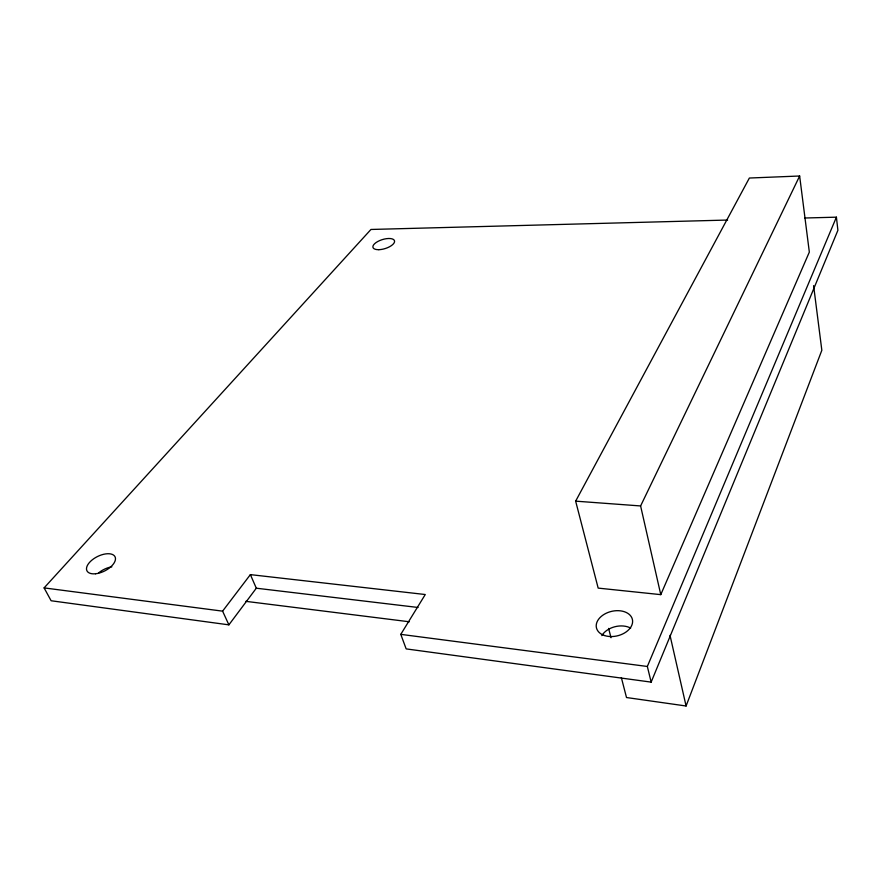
<?xml version="1.0" encoding="UTF-8"?>
<svg xmlns="http://www.w3.org/2000/svg" width="882" height="882" viewBox="0 0 882 882"><rect width="100%" height="100%" fill="white"/><g stroke="black" fill="none" stroke-linecap="round" stroke-linejoin="round"><path stroke-width="1.32" d="M621.347 677.585L626.507 697.53L686.086 705.997L821.837 350.286L813.601 285.647M727.617 220.048L370.958 229.463L44.1 587.897L222.595 611.149L250.378 574.623L425.267 594.523L400.781 634.356L406.161 648.898L651.148 682.117L837.9 230.29L836.412 217.17L804.737 218.008M651.148 682.117L647.344 666.472L836.412 217.17M660.772 594.644L809.334 252.098L799.643 176.003L749.369 178.032L575.648 501.152L598.172 588.107L660.772 594.644L640.608 505.948L799.643 176.003M44.1 587.897L51.123 600.752L228.89 624.853L256.309 588.206L418.068 607.477M575.648 501.152L640.608 505.948M245.802 601.337L409.325 621.777M400.781 634.356L647.344 666.472M222.595 611.149L228.89 624.853M250.378 574.623L256.309 588.206M608.613 628.414L611.017 637.719M670.011 635.327L686.086 705.997M601.844 635.613A18.313 12.657 -13.1 0 1 630.674 628.105M98.85 572.705A15.6 8.136 -26.8 0 1 111.838 566.817M604.446 635.514A18.467 12.58 -13.2 0 0 632.592 622.097A18.467 12.58 -13.2 0 0 606.21 613.233A18.467 12.58 -13.2 0 0 604.446 635.514M95.554 573.763A15.7 8.059 -26.6 0 0 115.344 557.6A15.7 8.059 -26.6 0 0 92.07 559.993A15.7 8.059 -26.6 0 0 95.554 573.763M378.852 249.683A11.279 4.708 -17.2 0 0 394.574 241.084A11.279 4.708 -17.2 0 0 377.772 241.503A11.279 4.708 -17.2 0 0 378.852 249.683"/></g></svg>
